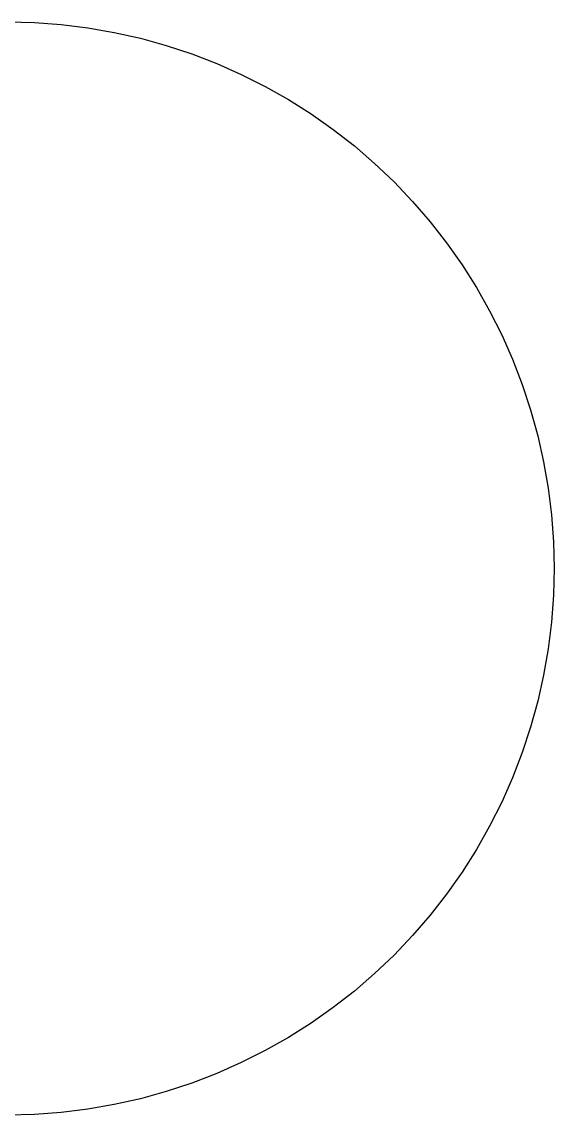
# Model space of a CAD drawing. Header units: millimetres. Extents: x 28.1 to 99.8, y 11.2 to 35.3.
# Drawn here: x 96.74 to 99.81, y 11.19 to 17.49 of the extents above; entities that cross this region are included whole.
import ezdxf

# ---------------------------------------------------------------- set-up
doc = ezdxf.new("R2010")
doc.units = ezdxf.units.MM

msp = doc.modelspace()

# ---------------------------------------------------------------- linework, layer by layer
at = {"layer": 'NOMINAL_SLOT_REFERENCE'}
msp.add_lwpolyline([(96.6569, 17.4931), (96.8114, 17.4894), (96.9656, 17.478), (97.1191, 17.459), (97.2714, 17.4326), (97.4223, 17.3987), (97.5713, 17.3575), (97.7181, 17.309), (97.8623, 17.2534), (98.0037, 17.1907), (98.1418, 17.1212), (98.2763, 17.045), (98.4069, 16.9623), (98.5333, 16.8732), (98.6552, 16.7781), (98.7723, 16.6771), (98.8843, 16.5705), (98.9909, 16.4585), (99.0918, 16.3415), (99.187, 16.2196), (99.276, 16.0932), (99.3587, 15.9626), (99.4349, 15.828), (99.5044, 15.6899), (99.5671, 15.5486), (99.6227, 15.4043), (99.6712, 15.2575), (99.7125, 15.1085), (99.7463, 14.9577), (99.7728, 14.8053), (99.7917, 14.6519), (99.8031, 14.4977), (99.8069, 14.3431), (99.8031, 14.1886), (99.7917, 14.0344), (99.7728, 13.8809), (99.7463, 13.7286), (99.7124, 13.5777), (99.6712, 13.4287), (99.6227, 13.2819), (99.5671, 13.1377), (99.5044, 12.9963), (99.4349, 12.8582), (99.3587, 12.7237), (99.276, 12.5931), (99.1869, 12.4667), (99.0918, 12.3448), (98.9908, 12.2277), (98.8842, 12.1157), (98.7723, 12.0091), (98.6552, 11.9082), (98.5333, 11.813), (98.4069, 11.724), (98.2763, 11.6413), (98.1417, 11.5651), (98.0036, 11.4956), (97.8623, 11.4329), (97.718, 11.3773), (97.5712, 11.3288), (97.4222, 11.2875), (97.2714, 11.2537), (97.119, 11.2272), (96.9656, 11.2083), (96.8114, 11.1969), (96.6568, 11.1931)], dxfattribs=at)

doc.saveas('drawing.dxf')
